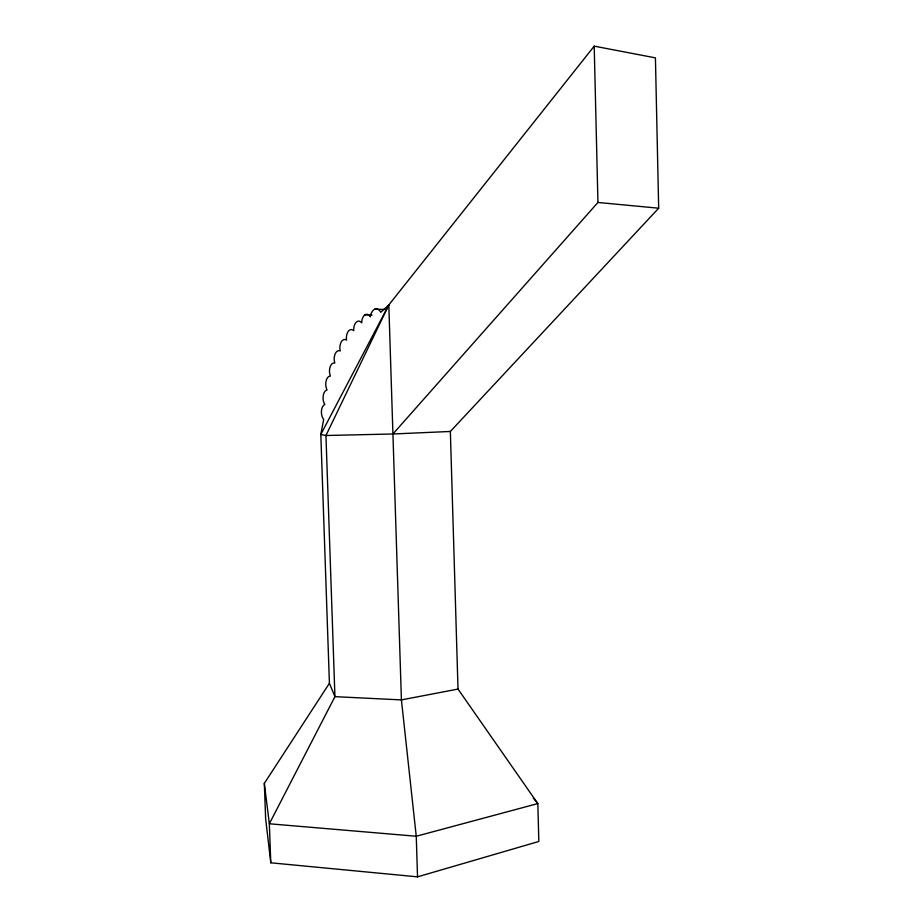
<?xml version="1.0" encoding="UTF-8"?>
<svg xmlns="http://www.w3.org/2000/svg" width="923" height="923" viewBox="0 0 923 923"><rect width="100%" height="100%" fill="white"/><g stroke="black" fill="none" stroke-linecap="round" stroke-linejoin="round"><path stroke-width="1.38" d="M417.531 876.85L416.25 836.25L401.413 699.899L388.814 304.948L325.946 435.506L334.934 696.657L269.343 823.778L270.785 862.797L417.531 876.85L538.836 841.464L537.821 803.575L458.016 689.077L450.355 431.468L658.676 208.206L655.422 57.861L594.204 46.15L388.814 304.948L380.749 312.262A10.349 6.092 -89.4 0 0 374.761 309.193A10.349 6.092 -89.4 0 0 370.296 316.762A8.63 5.042 -89.6 0 0 364.839 314.916A8.63 5.042 -89.6 0 0 361.689 322.854A8.561 4.961 -89.8 0 0 356.209 322.219A8.561 4.961 -89.8 0 0 353.728 330.699A8.492 4.892 89.9 0 0 348.329 331.265A8.492 4.892 89.9 0 0 346.54 340.126A8.434 4.834 89.6 0 0 341.291 341.856A8.434 4.834 89.6 0 0 340.206 350.971A8.376 4.777 89.3 0 0 335.199 353.797A8.376 4.777 89.3 0 0 334.818 363.027A8.33 4.73 88.9 0 0 330.122 366.904A8.33 4.73 88.9 0 0 330.422 376.099A8.284 4.684 88.6 0 0 326.107 380.945A8.284 4.684 88.6 0 0 327.077 389.991A8.249 4.661 88.2 0 0 323.212 395.725A8.249 4.661 88.2 0 0 324.827 404.482A8.226 4.638 87.9 0 0 321.446 411.023A8.226 4.638 87.9 0 0 323.673 419.377L320.812 434.468L329.419 683.285L334.934 696.657L401.413 699.899L458.016 689.077M388.814 304.948L320.812 434.468L325.946 435.506L392.933 433.983L450.355 431.468M270.785 862.797L265.628 818.643L264.324 783.396L329.419 683.285M392.933 433.983L597.942 202.46L594.204 46.15M364.816 314.928L371.992 315.078M374.75 309.193L384.822 309.447M597.942 202.46L658.676 208.206M533.321 798.083L537.821 803.575L416.25 836.25L269.343 823.778L264.324 783.396"/></g></svg>
